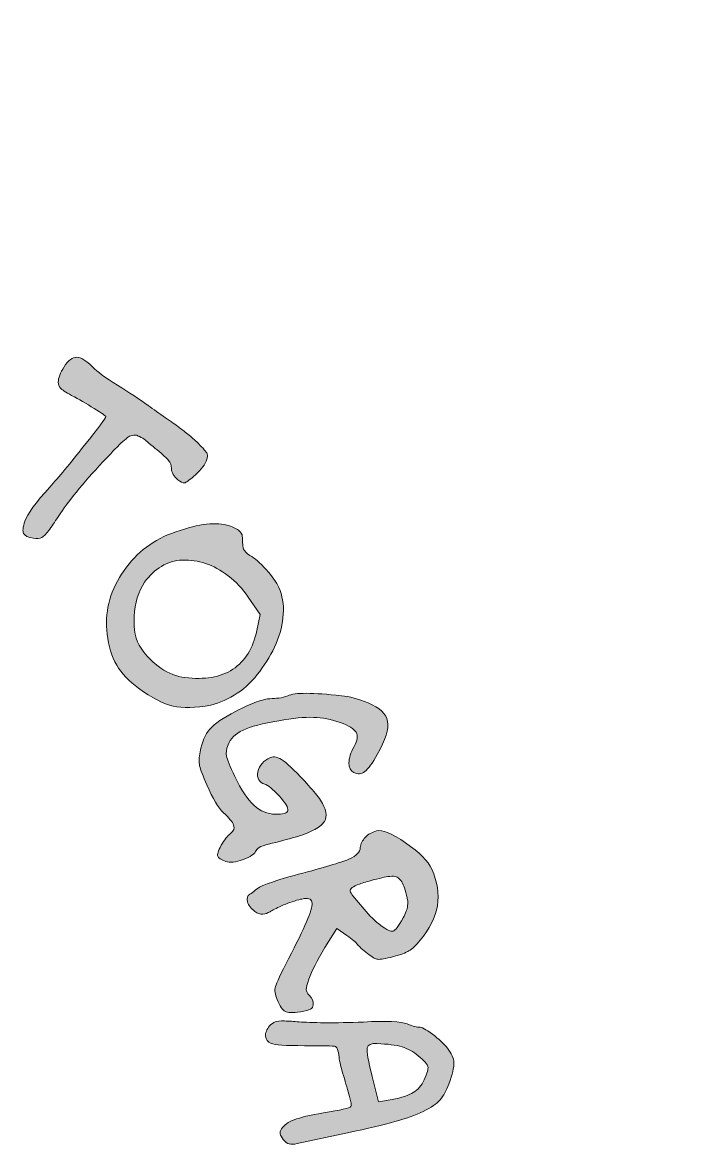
# Model space of a CAD drawing. Header units: inches. Extents: x -377 to 507, y -117 to 625.
# Drawn here: x -289.17 to -274.7, y 468.89 to 492.8 of the extents above; entities that cross this region are included whole.
import ezdxf

# ---------------------------------------------------------------- set-up
doc = ezdxf.new("R2010")
doc.units = ezdxf.units.IN
doc.header["$MEASUREMENT"] = 0
doc.layers.add('CUT', color=7, linetype='Continuous')
doc.layers.add('ENGRAVE', color=7, linetype='Continuous')

# ---------------------------------------------------------------- blocks, each defined once
blk = doc.blocks.new('block 265')
at = {"layer": 'ENGRAVE'}
h = blk.add_hatch(color=7, dxfattribs=at)
h.dxf.hatch_style = 2
edge = h.paths.add_edge_path()
edge.add_spline(control_points=[(-286.494, 484.642), (-286.375, 484.557), (-286.252, 484.47), (-286.126, 484.381), (-285.999, 484.291), (-285.906, 484.226), (-285.846, 484.183), (-285.787, 484.141), (-285.721, 484.09), (-285.648, 484.031), (-285.575, 483.972), (-285.502, 483.908), (-285.428, 483.839), (-285.317, 483.727), (-285.254, 483.652), (-285.236, 483.613), (-285.218, 483.574), (-285.226, 483.52), (-285.26, 483.451), (-285.306, 483.347), (-285.396, 483.237), (-285.532, 483.121), (-285.625, 483.041), (-285.688, 482.998), (-285.721, 482.992), (-285.754, 482.986), (-285.801, 483.008), (-285.86, 483.056), (-285.946, 483.126), (-285.992, 483.209), (-285.997, 483.304), (-285.997, 483.364), (-286.016, 483.419), (-286.057, 483.469), (-286.096, 483.518), (-286.179, 483.594), (-286.304, 483.697), (-286.325, 483.713), (-286.353, 483.735), (-286.389, 483.765), (-286.457, 483.823), (-286.504, 483.864), (-286.532, 483.888), (-286.559, 483.912), (-286.595, 483.936), (-286.643, 483.96), (-286.691, 483.985), (-286.722, 484), (-286.737, 484.006), (-286.752, 484.012), (-286.783, 484.01), (-286.829, 484), (-286.876, 483.99), (-286.907, 483.978), (-286.924, 483.965), (-286.941, 483.952), (-286.976, 483.92), (-287.032, 483.871), (-287.088, 483.822), (-287.134, 483.779), (-287.17, 483.74), (-287.207, 483.702), (-287.265, 483.639), (-287.347, 483.553), (-287.395, 483.505), (-287.431, 483.467), (-287.455, 483.437), (-287.667, 483.217), (-287.856, 483.003), (-288.022, 482.795), (-288.188, 482.587), (-288.309, 482.425), (-288.383, 482.31), (-288.457, 482.196), (-288.526, 482.094), (-288.589, 482.004), (-288.653, 481.915), (-288.709, 481.857), (-288.757, 481.831), (-288.805, 481.804), (-288.865, 481.797), (-288.937, 481.81), (-289.053, 481.832), (-289.123, 481.866), (-289.147, 481.915), (-289.17, 481.963), (-289.161, 482.049), (-289.118, 482.175), (-289.066, 482.327), (-288.889, 482.57), (-288.587, 482.903), (-288.403, 483.108), (-288.158, 483.402), (-287.853, 483.786), (-287.547, 484.17), (-287.394, 484.376), (-287.394, 484.406), (-287.391, 484.415), (-287.473, 484.472), (-287.642, 484.577), (-287.81, 484.681), (-287.97, 484.775), (-288.122, 484.857), (-288.251, 484.927), (-288.33, 484.977), (-288.361, 485.009), (-288.393, 485.041), (-288.408, 485.084), (-288.408, 485.137), (-288.407, 485.227), (-288.366, 485.336), (-288.284, 485.464), (-288.193, 485.601), (-288.103, 485.669), (-288.013, 485.669), (-287.923, 485.668), (-287.811, 485.599), (-287.678, 485.464), (-287.577, 485.361), (-287.4, 485.232), (-287.149, 485.076), (-286.897, 484.92), (-286.679, 484.775), (-286.494, 484.642)], knot_values=[0, 0, 0, 0, 1, 1, 1, 2, 2, 2, 3, 3, 3, 4, 4, 4, 5, 5, 5, 6, 6, 6, 7, 7, 7, 8, 8, 8, 9, 9, 9, 10, 10, 10, 11, 11, 11, 12, 12, 12, 13, 13, 13, 14, 14, 14, 15, 15, 15, 16, 16, 16, 17, 17, 17, 18, 18, 18, 19, 19, 19, 20, 20, 20, 21, 21, 21, 22, 22, 22, 23, 23, 23, 24, 24, 24, 25, 25, 25, 26, 26, 26, 27, 27, 27, 28, 28, 28, 29, 29, 29, 30, 30, 30, 31, 31, 31, 32, 32, 32, 33, 33, 33, 34, 34, 34, 35, 35, 35, 36, 36, 36, 37, 37, 37, 38, 38, 38, 39, 39, 39, 40, 40, 40, 41, 41, 41, 41], degree=3, periodic=1)
h = blk.add_hatch(color=7, dxfattribs=at)
h.dxf.hatch_style = 2
edge = h.paths.add_edge_path()
edge.add_spline(control_points=[(-284.324, 481.447), (-284.225, 481.391), (-284.11, 481.29), (-283.978, 481.144), (-283.847, 480.998), (-283.756, 480.87), (-283.707, 480.76), (-283.633, 480.596), (-283.601, 480.408), (-283.614, 480.195), (-283.626, 479.983), (-283.677, 479.774), (-283.766, 479.568), (-283.855, 479.363), (-283.97, 479.165), (-284.113, 478.975), (-284.255, 478.784), (-284.415, 478.629), (-284.595, 478.508), (-284.773, 478.388), (-284.962, 478.304), (-285.16, 478.257), (-285.486, 478.196), (-285.753, 478.188), (-285.961, 478.235), (-286.168, 478.281), (-286.414, 478.408), (-286.696, 478.616), (-286.902, 478.763), (-287.058, 478.927), (-287.163, 479.109), (-287.268, 479.291), (-287.336, 479.512), (-287.367, 479.771), (-287.422, 480.215), (-287.318, 480.641), (-287.057, 481.049), (-286.796, 481.457), (-286.442, 481.745), (-285.994, 481.915), (-285.484, 482.105), (-285.093, 482.164), (-284.82, 482.093), (-284.708, 482.062), (-284.624, 482.025), (-284.57, 481.982), (-284.515, 481.94), (-284.488, 481.897), (-284.487, 481.854), (-284.486, 481.812), (-284.484, 481.765), (-284.482, 481.716), (-284.479, 481.667), (-284.472, 481.621), (-284.458, 481.579), (-284.445, 481.537), (-284.401, 481.493), (-284.324, 481.447)], knot_values=[0, 0, 0, 0, 1, 1, 1, 2, 2, 2, 3, 3, 3, 4, 4, 4, 5, 5, 5, 6, 6, 6, 7, 7, 7, 8, 8, 8, 9, 9, 9, 10, 10, 10, 11, 11, 11, 12, 12, 12, 13, 13, 13, 14, 14, 14, 15, 15, 15, 16, 16, 16, 17, 17, 17, 18, 18, 18, 19, 19, 19, 19], degree=3, periodic=1)
edge = h.paths.add_edge_path()
edge.add_spline(control_points=[(-284.179, 479.845), (-284.179, 479.845), (-284.108, 480.184), (-284.108, 480.184), (-284.108, 480.184), (-284.36, 480.558), (-284.36, 480.558), (-284.484, 480.734), (-284.626, 480.885), (-284.786, 481.009), (-284.947, 481.134), (-285.107, 481.222), (-285.268, 481.274), (-285.428, 481.327), (-285.592, 481.351), (-285.76, 481.345), (-285.927, 481.34), (-286.077, 481.296), (-286.211, 481.213), (-286.344, 481.131), (-286.463, 481.019), (-286.567, 480.878), (-286.701, 480.675), (-286.776, 480.432), (-286.791, 480.148), (-286.806, 479.865), (-286.758, 479.639), (-286.644, 479.47), (-286.53, 479.302), (-286.389, 479.16), (-286.219, 479.044), (-286.05, 478.929), (-285.88, 478.862), (-285.709, 478.844), (-285.29, 478.79), (-284.949, 478.849), (-284.687, 479.02), (-284.425, 479.192), (-284.255, 479.467), (-284.179, 479.845)], knot_values=[0, 0, 0, 0, 1, 1, 1, 2, 2, 2, 3, 3, 3, 4, 4, 4, 5, 5, 5, 6, 6, 6, 7, 7, 7, 8, 8, 8, 9, 9, 9, 10, 10, 10, 11, 11, 11, 12, 12, 12, 13, 13, 13, 13], degree=3, periodic=1)
h = blk.add_hatch(color=7, dxfattribs=at)
h.dxf.hatch_style = 2
edge = h.paths.add_edge_path()
edge.add_spline(control_points=[(-281.809, 478.305), (-281.558, 478.2), (-281.418, 478.068), (-281.391, 477.909), (-281.363, 477.749), (-281.437, 477.514), (-281.613, 477.203), (-281.715, 477.018), (-281.803, 476.897), (-281.875, 476.841), (-281.947, 476.786), (-282.026, 476.778), (-282.109, 476.82), (-282.18, 476.853), (-282.215, 476.921), (-282.215, 477.023), (-282.214, 477.125), (-282.178, 477.241), (-282.106, 477.371), (-282.035, 477.501), (-282.02, 477.602), (-282.063, 477.676), (-282.105, 477.75), (-282.217, 477.82), (-282.401, 477.886), (-282.593, 477.953), (-282.783, 477.989), (-282.972, 477.995), (-283.16, 478.001), (-283.407, 477.977), (-283.712, 477.923), (-284.054, 477.867), (-284.307, 477.8), (-284.471, 477.722), (-284.635, 477.643), (-284.742, 477.539), (-284.791, 477.41), (-284.827, 477.315), (-284.838, 477.234), (-284.823, 477.166), (-284.809, 477.098), (-284.751, 476.955), (-284.648, 476.737), (-284.51, 476.451), (-284.374, 476.245), (-284.238, 476.12), (-284.104, 475.995), (-283.95, 475.932), (-283.777, 475.931), (-283.616, 475.924), (-283.53, 475.95), (-283.517, 476.01), (-283.504, 476.069), (-283.565, 476.172), (-283.702, 476.32), (-283.838, 476.468), (-283.941, 476.551), (-284.01, 476.571), (-284.133, 476.608), (-284.181, 476.696), (-284.153, 476.834), (-284.124, 476.972), (-284.036, 477.074), (-283.889, 477.14), (-283.816, 477.173), (-283.723, 477.148), (-283.608, 477.065), (-283.494, 476.982), (-283.318, 476.808), (-283.078, 476.544), (-282.968, 476.422), (-282.882, 476.317), (-282.821, 476.228), (-282.761, 476.139), (-282.723, 476.055), (-282.708, 475.976), (-282.694, 475.897), (-282.704, 475.829), (-282.739, 475.774), (-282.775, 475.719), (-282.841, 475.663), (-282.939, 475.608), (-283.038, 475.552), (-283.159, 475.502), (-283.304, 475.458), (-283.448, 475.414), (-283.632, 475.365), (-283.854, 475.311), (-284.057, 475.267), (-284.169, 475.216), (-284.19, 475.16), (-284.217, 475.088), (-284.311, 475.022), (-284.471, 474.964), (-284.631, 474.907), (-284.752, 474.893), (-284.836, 474.926), (-284.937, 474.964), (-284.995, 475), (-285.011, 475.035), (-285.026, 475.07), (-285.001, 475.147), (-284.934, 475.268), (-284.868, 475.388), (-284.801, 475.473), (-284.735, 475.521), (-284.67, 475.573), (-284.649, 475.633), (-284.672, 475.699), (-284.695, 475.765), (-284.766, 475.853), (-284.885, 475.962), (-284.996, 476.065), (-285.115, 476.262), (-285.241, 476.554), (-285.328, 476.747), (-285.379, 476.882), (-285.396, 476.961), (-285.413, 477.039), (-285.409, 477.139), (-285.385, 477.262), (-285.348, 477.469), (-285.279, 477.63), (-285.178, 477.745), (-285.076, 477.86), (-284.894, 477.986), (-284.63, 478.123), (-284.462, 478.213), (-284.313, 478.279), (-284.185, 478.324), (-284.056, 478.367), (-283.961, 478.391), (-283.899, 478.393), (-283.837, 478.395), (-283.773, 478.4), (-283.706, 478.406), (-283.64, 478.413), (-283.578, 478.429), (-283.52, 478.455), (-283.366, 478.525), (-282.984, 478.524), (-282.377, 478.454), (-282.203, 478.439), (-282.014, 478.39), (-281.809, 478.305)], knot_values=[0, 0, 0, 0, 1, 1, 1, 2, 2, 2, 3, 3, 3, 4, 4, 4, 5, 5, 5, 6, 6, 6, 7, 7, 7, 8, 8, 8, 9, 9, 9, 10, 10, 10, 11, 11, 11, 12, 12, 12, 13, 13, 13, 14, 14, 14, 15, 15, 15, 16, 16, 16, 17, 17, 17, 18, 18, 18, 19, 19, 19, 20, 20, 20, 21, 21, 21, 22, 22, 22, 23, 23, 23, 24, 24, 24, 25, 25, 25, 26, 26, 26, 27, 27, 27, 28, 28, 28, 29, 29, 29, 30, 30, 30, 31, 31, 31, 32, 32, 32, 33, 33, 33, 34, 34, 34, 35, 35, 35, 36, 36, 36, 37, 37, 37, 38, 38, 38, 39, 39, 39, 40, 40, 40, 41, 41, 41, 42, 42, 42, 43, 43, 43, 44, 44, 44, 45, 45, 45, 46, 46, 46, 47, 47, 47, 48, 48, 48, 48], degree=3, periodic=1)
h = blk.add_hatch(color=7, dxfattribs=at)
h.dxf.hatch_style = 2
edge = h.paths.add_edge_path()
edge.add_spline(control_points=[(-280.452, 474.763), (-280.209, 474.227), (-280.291, 473.721), (-280.698, 473.245), (-280.791, 473.133), (-280.871, 473.057), (-280.937, 473.017), (-281.003, 472.978), (-281.114, 472.937), (-281.269, 472.896), (-281.437, 472.851), (-281.547, 472.832), (-281.599, 472.838), (-281.651, 472.844), (-281.724, 472.884), (-281.818, 472.96), (-281.929, 473.045), (-282, 473.109), (-282.031, 473.153), (-282.062, 473.197), (-282.14, 473.262), (-282.263, 473.348), (-282.263, 473.348), (-282.474, 473.495), (-282.474, 473.495), (-282.474, 473.495), (-282.727, 473.087), (-282.727, 473.087), (-282.891, 472.815), (-283.004, 472.592), (-283.067, 472.417), (-283.105, 472.311), (-283.123, 472.237), (-283.123, 472.196), (-283.123, 472.154), (-283.102, 472.113), (-283.061, 472.071), (-282.996, 472.009), (-282.967, 471.943), (-282.974, 471.871), (-282.98, 471.825), (-283, 471.793), (-283.034, 471.773), (-283.068, 471.753), (-283.14, 471.735), (-283.25, 471.718), (-283.415, 471.697), (-283.524, 471.7), (-283.578, 471.73), (-283.631, 471.759), (-283.688, 471.843), (-283.746, 471.981), (-283.792, 472.087), (-283.803, 472.179), (-283.78, 472.257), (-283.757, 472.336), (-283.665, 472.532), (-283.503, 472.847), (-283.161, 473.503), (-282.993, 473.898), (-282.997, 474.033), (-283.002, 474.115), (-283.059, 474.148), (-283.169, 474.132), (-283.199, 474.128), (-283.236, 474.121), (-283.281, 474.109), (-283.411, 474.074), (-283.535, 474.03), (-283.65, 473.978), (-283.765, 473.925), (-283.847, 473.884), (-283.896, 473.853), (-283.944, 473.822), (-283.996, 473.806), (-284.05, 473.802), (-284.104, 473.799), (-284.161, 473.818), (-284.22, 473.859), (-284.302, 473.92), (-284.354, 473.989), (-284.376, 474.064), (-284.398, 474.139), (-284.381, 474.193), (-284.323, 474.225), (-284.29, 474.248), (-284.253, 474.276), (-284.212, 474.311), (-284.17, 474.346), (-284.131, 474.373), (-284.092, 474.392), (-284.053, 474.411), (-283.96, 474.446), (-283.811, 474.497), (-283.662, 474.547), (-283.457, 474.607), (-283.195, 474.677), (-282.676, 474.815), (-282.344, 474.915), (-282.201, 474.977), (-282.058, 475.04), (-281.982, 475.12), (-281.973, 475.219), (-281.964, 475.3), (-281.928, 475.373), (-281.867, 475.437), (-281.805, 475.502), (-281.725, 475.548), (-281.627, 475.574), (-281.508, 475.605), (-281.301, 475.52), (-281.007, 475.318), (-280.712, 475.116), (-280.527, 474.931), (-280.452, 474.763)], knot_values=[0, 0, 0, 0, 1, 1, 1, 2, 2, 2, 3, 3, 3, 4, 4, 4, 5, 5, 5, 6, 6, 6, 7, 7, 7, 8, 8, 8, 9, 9, 9, 10, 10, 10, 11, 11, 11, 12, 12, 12, 13, 13, 13, 14, 14, 14, 15, 15, 15, 16, 16, 16, 17, 17, 17, 18, 18, 18, 19, 19, 19, 20, 20, 20, 21, 21, 21, 22, 22, 22, 23, 23, 23, 24, 24, 24, 25, 25, 25, 26, 26, 26, 27, 27, 27, 28, 28, 28, 29, 29, 29, 30, 30, 30, 31, 31, 31, 32, 32, 32, 33, 33, 33, 34, 34, 34, 35, 35, 35, 36, 36, 36, 37, 37, 37, 38, 38, 38, 38], degree=3, periodic=1)
edge = h.paths.add_edge_path()
edge.add_spline(control_points=[(-281.061, 473.72), (-281.006, 473.827), (-280.975, 473.912), (-280.965, 473.976), (-280.956, 474.039), (-280.963, 474.116), (-280.987, 474.206), (-281.009, 474.288), (-281.028, 474.351), (-281.044, 474.395), (-281.06, 474.439), (-281.082, 474.479), (-281.109, 474.516), (-281.136, 474.552), (-281.163, 474.577), (-281.188, 474.59), (-281.213, 474.603), (-281.252, 474.609), (-281.304, 474.608), (-281.356, 474.607), (-281.411, 474.601), (-281.466, 474.588), (-281.522, 474.575), (-281.599, 474.556), (-281.698, 474.53), (-281.824, 474.496), (-281.921, 474.467), (-281.989, 474.442), (-282.057, 474.418), (-282.11, 474.393), (-282.147, 474.367), (-282.184, 474.342), (-282.198, 474.317), (-282.189, 474.291), (-282.18, 474.264), (-282.161, 474.231), (-282.133, 474.19), (-282.133, 474.19), (-281.893, 473.906), (-281.893, 473.906), (-281.777, 473.766), (-281.657, 473.65), (-281.534, 473.558), (-281.411, 473.466), (-281.325, 473.426), (-281.276, 473.439), (-281.227, 473.453), (-281.156, 473.546), (-281.061, 473.72)], knot_values=[0, 0, 0, 0, 1, 1, 1, 2, 2, 2, 3, 3, 3, 4, 4, 4, 5, 5, 5, 6, 6, 6, 7, 7, 7, 8, 8, 8, 9, 9, 9, 10, 10, 10, 11, 11, 11, 12, 12, 12, 13, 13, 13, 14, 14, 14, 15, 15, 15, 16, 16, 16, 16], degree=3, periodic=1)
h = blk.add_hatch(color=7, dxfattribs=at)
h.dxf.hatch_style = 2
edge = h.paths.add_edge_path()
edge.add_spline(control_points=[(-280.114, 470.943), (-280.029, 470.833), (-279.985, 470.73), (-279.98, 470.635), (-279.976, 470.54), (-280.011, 470.388), (-280.086, 470.179), (-280.138, 470.041), (-280.201, 469.93), (-280.272, 469.845), (-280.343, 469.761), (-280.463, 469.678), (-280.631, 469.597), (-280.798, 469.517), (-281.001, 469.444), (-281.239, 469.379), (-281.476, 469.314), (-281.812, 469.234), (-282.244, 469.139), (-282.244, 469.139), (-283.317, 468.91), (-283.317, 468.91), (-283.392, 468.893), (-283.449, 468.891), (-283.489, 468.903), (-283.529, 468.916), (-283.57, 468.948), (-283.614, 468.998), (-283.654, 469.049), (-283.677, 469.089), (-283.682, 469.118), (-283.688, 469.147), (-283.678, 469.183), (-283.653, 469.224), (-283.598, 469.306), (-283.508, 469.372), (-283.381, 469.42), (-283.254, 469.468), (-283.047, 469.517), (-282.758, 469.567), (-282.394, 469.625), (-282.199, 469.67), (-282.173, 469.703), (-282.158, 469.721), (-282.168, 469.792), (-282.203, 469.916), (-282.238, 470.04), (-282.281, 470.188), (-282.332, 470.359), (-282.384, 470.53), (-282.415, 470.662), (-282.425, 470.754), (-282.442, 470.902), (-282.473, 470.979), (-282.521, 470.986), (-282.547, 470.992), (-282.762, 470.995), (-283.164, 470.997), (-283.567, 470.999), (-283.803, 471.015), (-283.87, 471.046), (-283.945, 471.076), (-283.986, 471.127), (-283.992, 471.198), (-283.998, 471.27), (-283.969, 471.344), (-283.905, 471.419), (-283.867, 471.461), (-283.828, 471.49), (-283.787, 471.506), (-283.746, 471.521), (-283.68, 471.527), (-283.588, 471.525), (-283.496, 471.522), (-283.392, 471.516), (-283.276, 471.506), (-283.16, 471.495), (-282.977, 471.489), (-282.728, 471.487), (-282.478, 471.485), (-282.205, 471.49), (-281.908, 471.502), (-281.417, 471.528), (-281.105, 471.515), (-280.974, 471.463), (-280.842, 471.412), (-280.758, 471.388), (-280.72, 471.393), (-280.67, 471.398), (-280.576, 471.349), (-280.438, 471.245), (-280.301, 471.141), (-280.193, 471.041), (-280.114, 470.943)], knot_values=[0, 0, 0, 0, 1, 1, 1, 2, 2, 2, 3, 3, 3, 4, 4, 4, 5, 5, 5, 6, 6, 6, 7, 7, 7, 8, 8, 8, 9, 9, 9, 10, 10, 10, 11, 11, 11, 12, 12, 12, 13, 13, 13, 14, 14, 14, 15, 15, 15, 16, 16, 16, 17, 17, 17, 18, 18, 18, 19, 19, 19, 20, 20, 20, 21, 21, 21, 22, 22, 22, 23, 23, 23, 24, 24, 24, 25, 25, 25, 26, 26, 26, 27, 27, 27, 28, 28, 28, 29, 29, 29, 30, 30, 30, 31, 31, 31, 31], degree=3, periodic=1)
edge = h.paths.add_edge_path()
edge.add_spline(control_points=[(-280.614, 470.273), (-280.549, 470.413), (-280.521, 470.505), (-280.533, 470.551), (-280.544, 470.597), (-280.614, 470.674), (-280.741, 470.783), (-280.845, 470.87), (-280.959, 470.932), (-281.085, 470.972), (-281.211, 471.011), (-281.389, 471.034), (-281.62, 471.043), (-281.744, 471.05), (-281.813, 471.019), (-281.827, 470.949), (-281.839, 470.875), (-281.805, 470.673), (-281.72, 470.341), (-281.72, 470.341), (-281.583, 469.801), (-281.583, 469.801), (-281.583, 469.801), (-281.295, 469.852), (-281.295, 469.852), (-281.095, 469.887), (-280.944, 469.936), (-280.845, 469.998), (-280.745, 470.061), (-280.668, 470.152), (-280.614, 470.273)], knot_values=[0, 0, 0, 0, 1, 1, 1, 2, 2, 2, 3, 3, 3, 4, 4, 4, 5, 5, 5, 6, 6, 6, 7, 7, 7, 8, 8, 8, 9, 9, 9, 10, 10, 10, 10], degree=3, periodic=1)
at = {"layer": 'ENGRAVE', "lineweight": 0}
for points, knots in [([(-286.494, 484.642), (-286.375, 484.557), (-286.252, 484.47), (-286.126, 484.381), (-285.999, 484.291), (-285.906, 484.226), (-285.846, 484.183), (-285.787, 484.141), (-285.721, 484.09), (-285.648, 484.031), (-285.575, 483.972), (-285.502, 483.908), (-285.428, 483.839), (-285.317, 483.727), (-285.254, 483.652), (-285.236, 483.613), (-285.218, 483.574), (-285.226, 483.52), (-285.26, 483.451), (-285.306, 483.347), (-285.396, 483.237), (-285.532, 483.121), (-285.625, 483.041), (-285.688, 482.998), (-285.721, 482.992), (-285.754, 482.986), (-285.801, 483.008), (-285.86, 483.056), (-285.946, 483.126), (-285.992, 483.209), (-285.997, 483.304), (-285.997, 483.364), (-286.016, 483.419), (-286.057, 483.469), (-286.096, 483.518), (-286.179, 483.594), (-286.304, 483.697), (-286.325, 483.713), (-286.353, 483.735), (-286.389, 483.765), (-286.457, 483.823), (-286.504, 483.864), (-286.532, 483.888), (-286.559, 483.912), (-286.595, 483.936), (-286.643, 483.96), (-286.691, 483.985), (-286.722, 484), (-286.737, 484.006), (-286.752, 484.012), (-286.783, 484.01), (-286.829, 484), (-286.876, 483.99), (-286.907, 483.978), (-286.924, 483.965), (-286.941, 483.952), (-286.976, 483.92), (-287.032, 483.871), (-287.088, 483.822), (-287.134, 483.779), (-287.17, 483.74), (-287.207, 483.702), (-287.265, 483.639), (-287.347, 483.553), (-287.395, 483.505), (-287.431, 483.467), (-287.455, 483.437), (-287.667, 483.217), (-287.856, 483.003), (-288.022, 482.795), (-288.188, 482.587), (-288.309, 482.425), (-288.383, 482.31), (-288.457, 482.196), (-288.526, 482.094), (-288.589, 482.004), (-288.653, 481.915), (-288.709, 481.857), (-288.757, 481.831), (-288.805, 481.804), (-288.865, 481.797), (-288.937, 481.81), (-289.053, 481.832), (-289.123, 481.866), (-289.147, 481.915), (-289.17, 481.963), (-289.161, 482.049), (-289.118, 482.175), (-289.066, 482.327), (-288.889, 482.57), (-288.587, 482.903), (-288.403, 483.108), (-288.158, 483.402), (-287.853, 483.786), (-287.547, 484.17), (-287.394, 484.376), (-287.394, 484.406), (-287.391, 484.415), (-287.473, 484.472), (-287.642, 484.577), (-287.81, 484.681), (-287.97, 484.775), (-288.122, 484.857), (-288.251, 484.927), (-288.33, 484.977), (-288.361, 485.009), (-288.393, 485.041), (-288.408, 485.084), (-288.408, 485.137), (-288.407, 485.227), (-288.366, 485.336), (-288.284, 485.464), (-288.193, 485.601), (-288.103, 485.669), (-288.013, 485.669), (-287.923, 485.668), (-287.811, 485.599), (-287.678, 485.464), (-287.577, 485.361), (-287.4, 485.232), (-287.149, 485.076), (-286.897, 484.92), (-286.679, 484.775), (-286.494, 484.642)], [0, 0, 0, 0, 1, 1, 1, 2, 2, 2, 3, 3, 3, 4, 4, 4, 5, 5, 5, 6, 6, 6, 7, 7, 7, 8, 8, 8, 9, 9, 9, 10, 10, 10, 11, 11, 11, 12, 12, 12, 13, 13, 13, 14, 14, 14, 15, 15, 15, 16, 16, 16, 17, 17, 17, 18, 18, 18, 19, 19, 19, 20, 20, 20, 21, 21, 21, 22, 22, 22, 23, 23, 23, 24, 24, 24, 25, 25, 25, 26, 26, 26, 27, 27, 27, 28, 28, 28, 29, 29, 29, 30, 30, 30, 31, 31, 31, 32, 32, 32, 33, 33, 33, 34, 34, 34, 35, 35, 35, 36, 36, 36, 37, 37, 37, 38, 38, 38, 39, 39, 39, 40, 40, 40, 41, 41, 41, 41]), ([(-284.324, 481.447), (-284.225, 481.391), (-284.11, 481.29), (-283.978, 481.144), (-283.847, 480.998), (-283.756, 480.87), (-283.707, 480.76), (-283.633, 480.596), (-283.601, 480.408), (-283.614, 480.195), (-283.626, 479.983), (-283.677, 479.774), (-283.766, 479.568), (-283.855, 479.363), (-283.97, 479.165), (-284.113, 478.975), (-284.255, 478.784), (-284.415, 478.629), (-284.595, 478.508), (-284.773, 478.388), (-284.962, 478.304), (-285.16, 478.257), (-285.486, 478.196), (-285.753, 478.188), (-285.961, 478.235), (-286.168, 478.281), (-286.414, 478.408), (-286.696, 478.616), (-286.902, 478.763), (-287.058, 478.927), (-287.163, 479.109), (-287.268, 479.291), (-287.336, 479.512), (-287.367, 479.771), (-287.422, 480.215), (-287.318, 480.641), (-287.057, 481.049), (-286.796, 481.457), (-286.442, 481.745), (-285.994, 481.915), (-285.484, 482.105), (-285.093, 482.164), (-284.82, 482.093), (-284.708, 482.062), (-284.624, 482.025), (-284.57, 481.982), (-284.515, 481.94), (-284.488, 481.897), (-284.487, 481.854), (-284.486, 481.812), (-284.484, 481.765), (-284.482, 481.716), (-284.479, 481.667), (-284.472, 481.621), (-284.458, 481.579), (-284.445, 481.537), (-284.401, 481.493), (-284.324, 481.447)], [0, 0, 0, 0, 1, 1, 1, 2, 2, 2, 3, 3, 3, 4, 4, 4, 5, 5, 5, 6, 6, 6, 7, 7, 7, 8, 8, 8, 9, 9, 9, 10, 10, 10, 11, 11, 11, 12, 12, 12, 13, 13, 13, 14, 14, 14, 15, 15, 15, 16, 16, 16, 17, 17, 17, 18, 18, 18, 19, 19, 19, 19]), ([(-284.179, 479.845), (-284.179, 479.845), (-284.108, 480.184), (-284.108, 480.184), (-284.108, 480.184), (-284.36, 480.558), (-284.36, 480.558), (-284.484, 480.734), (-284.626, 480.885), (-284.786, 481.009), (-284.947, 481.134), (-285.107, 481.222), (-285.268, 481.274), (-285.428, 481.327), (-285.592, 481.351), (-285.76, 481.345), (-285.927, 481.34), (-286.077, 481.296), (-286.211, 481.213), (-286.344, 481.131), (-286.463, 481.019), (-286.567, 480.878), (-286.701, 480.675), (-286.776, 480.432), (-286.791, 480.148), (-286.806, 479.865), (-286.758, 479.639), (-286.644, 479.47), (-286.53, 479.302), (-286.389, 479.16), (-286.219, 479.044), (-286.05, 478.929), (-285.88, 478.862), (-285.709, 478.844), (-285.29, 478.79), (-284.949, 478.849), (-284.687, 479.02), (-284.425, 479.192), (-284.255, 479.467), (-284.179, 479.845)], [0, 0, 0, 0, 1, 1, 1, 2, 2, 2, 3, 3, 3, 4, 4, 4, 5, 5, 5, 6, 6, 6, 7, 7, 7, 8, 8, 8, 9, 9, 9, 10, 10, 10, 11, 11, 11, 12, 12, 12, 13, 13, 13, 13]), ([(-281.809, 478.305), (-281.558, 478.2), (-281.418, 478.068), (-281.391, 477.909), (-281.363, 477.749), (-281.437, 477.514), (-281.613, 477.203), (-281.715, 477.018), (-281.803, 476.897), (-281.875, 476.841), (-281.947, 476.786), (-282.026, 476.778), (-282.109, 476.82), (-282.18, 476.853), (-282.215, 476.921), (-282.215, 477.023), (-282.214, 477.125), (-282.178, 477.241), (-282.106, 477.371), (-282.035, 477.501), (-282.02, 477.602), (-282.063, 477.676), (-282.105, 477.75), (-282.217, 477.82), (-282.401, 477.886), (-282.593, 477.953), (-282.783, 477.989), (-282.972, 477.995), (-283.16, 478.001), (-283.407, 477.977), (-283.712, 477.923), (-284.054, 477.867), (-284.307, 477.8), (-284.471, 477.722), (-284.635, 477.643), (-284.742, 477.539), (-284.791, 477.41), (-284.827, 477.315), (-284.838, 477.234), (-284.823, 477.166), (-284.809, 477.098), (-284.751, 476.955), (-284.648, 476.737), (-284.51, 476.451), (-284.374, 476.245), (-284.238, 476.12), (-284.104, 475.995), (-283.95, 475.932), (-283.777, 475.931), (-283.616, 475.924), (-283.53, 475.95), (-283.517, 476.01), (-283.504, 476.069), (-283.565, 476.172), (-283.702, 476.32), (-283.838, 476.468), (-283.941, 476.551), (-284.01, 476.571), (-284.133, 476.608), (-284.181, 476.696), (-284.153, 476.834), (-284.124, 476.972), (-284.036, 477.074), (-283.889, 477.14), (-283.816, 477.173), (-283.723, 477.148), (-283.608, 477.065), (-283.494, 476.982), (-283.318, 476.808), (-283.078, 476.544), (-282.968, 476.422), (-282.882, 476.317), (-282.821, 476.228), (-282.761, 476.139), (-282.723, 476.055), (-282.708, 475.976), (-282.694, 475.897), (-282.704, 475.829), (-282.739, 475.774), (-282.775, 475.719), (-282.841, 475.663), (-282.939, 475.608), (-283.038, 475.552), (-283.159, 475.502), (-283.304, 475.458), (-283.448, 475.414), (-283.632, 475.365), (-283.854, 475.311), (-284.057, 475.267), (-284.169, 475.216), (-284.19, 475.16), (-284.217, 475.088), (-284.311, 475.022), (-284.471, 474.964), (-284.631, 474.907), (-284.752, 474.893), (-284.836, 474.926), (-284.937, 474.964), (-284.995, 475), (-285.011, 475.035), (-285.026, 475.07), (-285.001, 475.147), (-284.934, 475.268), (-284.868, 475.388), (-284.801, 475.473), (-284.735, 475.521), (-284.67, 475.573), (-284.649, 475.633), (-284.672, 475.699), (-284.695, 475.765), (-284.766, 475.853), (-284.885, 475.962), (-284.996, 476.065), (-285.115, 476.262), (-285.241, 476.554), (-285.328, 476.747), (-285.379, 476.882), (-285.396, 476.961), (-285.413, 477.039), (-285.409, 477.139), (-285.385, 477.262), (-285.348, 477.469), (-285.279, 477.63), (-285.178, 477.745), (-285.076, 477.86), (-284.894, 477.986), (-284.63, 478.123), (-284.462, 478.213), (-284.313, 478.279), (-284.185, 478.324), (-284.056, 478.367), (-283.961, 478.391), (-283.899, 478.393), (-283.837, 478.395), (-283.773, 478.4), (-283.706, 478.406), (-283.64, 478.413), (-283.578, 478.429), (-283.52, 478.455), (-283.366, 478.525), (-282.984, 478.524), (-282.377, 478.454), (-282.203, 478.439), (-282.014, 478.39), (-281.809, 478.305)], [0, 0, 0, 0, 1, 1, 1, 2, 2, 2, 3, 3, 3, 4, 4, 4, 5, 5, 5, 6, 6, 6, 7, 7, 7, 8, 8, 8, 9, 9, 9, 10, 10, 10, 11, 11, 11, 12, 12, 12, 13, 13, 13, 14, 14, 14, 15, 15, 15, 16, 16, 16, 17, 17, 17, 18, 18, 18, 19, 19, 19, 20, 20, 20, 21, 21, 21, 22, 22, 22, 23, 23, 23, 24, 24, 24, 25, 25, 25, 26, 26, 26, 27, 27, 27, 28, 28, 28, 29, 29, 29, 30, 30, 30, 31, 31, 31, 32, 32, 32, 33, 33, 33, 34, 34, 34, 35, 35, 35, 36, 36, 36, 37, 37, 37, 38, 38, 38, 39, 39, 39, 40, 40, 40, 41, 41, 41, 42, 42, 42, 43, 43, 43, 44, 44, 44, 45, 45, 45, 46, 46, 46, 47, 47, 47, 48, 48, 48, 48]), ([(-280.452, 474.763), (-280.209, 474.227), (-280.291, 473.721), (-280.698, 473.245), (-280.791, 473.133), (-280.871, 473.057), (-280.937, 473.017), (-281.003, 472.978), (-281.114, 472.937), (-281.269, 472.896), (-281.437, 472.851), (-281.547, 472.832), (-281.599, 472.838), (-281.651, 472.844), (-281.724, 472.884), (-281.818, 472.96), (-281.929, 473.045), (-282, 473.109), (-282.031, 473.153), (-282.062, 473.197), (-282.14, 473.262), (-282.263, 473.348), (-282.263, 473.348), (-282.474, 473.495), (-282.474, 473.495), (-282.474, 473.495), (-282.727, 473.087), (-282.727, 473.087), (-282.891, 472.815), (-283.004, 472.592), (-283.067, 472.417), (-283.105, 472.311), (-283.123, 472.237), (-283.123, 472.196), (-283.123, 472.154), (-283.102, 472.113), (-283.061, 472.071), (-282.996, 472.009), (-282.967, 471.943), (-282.974, 471.871), (-282.98, 471.825), (-283, 471.793), (-283.034, 471.773), (-283.068, 471.753), (-283.14, 471.735), (-283.25, 471.718), (-283.415, 471.697), (-283.524, 471.7), (-283.578, 471.73), (-283.631, 471.759), (-283.688, 471.843), (-283.746, 471.981), (-283.792, 472.087), (-283.803, 472.179), (-283.78, 472.257), (-283.757, 472.336), (-283.665, 472.532), (-283.503, 472.847), (-283.161, 473.503), (-282.993, 473.898), (-282.997, 474.033), (-283.002, 474.115), (-283.059, 474.148), (-283.169, 474.132), (-283.199, 474.128), (-283.236, 474.121), (-283.281, 474.109), (-283.411, 474.074), (-283.535, 474.03), (-283.65, 473.978), (-283.765, 473.925), (-283.847, 473.884), (-283.896, 473.853), (-283.944, 473.822), (-283.996, 473.806), (-284.05, 473.802), (-284.104, 473.799), (-284.161, 473.818), (-284.22, 473.859), (-284.302, 473.92), (-284.354, 473.989), (-284.376, 474.064), (-284.398, 474.139), (-284.381, 474.193), (-284.323, 474.225), (-284.29, 474.248), (-284.253, 474.276), (-284.212, 474.311), (-284.17, 474.346), (-284.131, 474.373), (-284.092, 474.392), (-284.053, 474.411), (-283.96, 474.446), (-283.811, 474.497), (-283.662, 474.547), (-283.457, 474.607), (-283.195, 474.677), (-282.676, 474.815), (-282.344, 474.915), (-282.201, 474.977), (-282.058, 475.04), (-281.982, 475.12), (-281.973, 475.219), (-281.964, 475.3), (-281.928, 475.373), (-281.867, 475.437), (-281.805, 475.502), (-281.725, 475.548), (-281.627, 475.574), (-281.508, 475.605), (-281.301, 475.52), (-281.007, 475.318), (-280.712, 475.116), (-280.527, 474.931), (-280.452, 474.763)], [0, 0, 0, 0, 1, 1, 1, 2, 2, 2, 3, 3, 3, 4, 4, 4, 5, 5, 5, 6, 6, 6, 7, 7, 7, 8, 8, 8, 9, 9, 9, 10, 10, 10, 11, 11, 11, 12, 12, 12, 13, 13, 13, 14, 14, 14, 15, 15, 15, 16, 16, 16, 17, 17, 17, 18, 18, 18, 19, 19, 19, 20, 20, 20, 21, 21, 21, 22, 22, 22, 23, 23, 23, 24, 24, 24, 25, 25, 25, 26, 26, 26, 27, 27, 27, 28, 28, 28, 29, 29, 29, 30, 30, 30, 31, 31, 31, 32, 32, 32, 33, 33, 33, 34, 34, 34, 35, 35, 35, 36, 36, 36, 37, 37, 37, 38, 38, 38, 38]), ([(-281.061, 473.72), (-281.006, 473.827), (-280.975, 473.912), (-280.965, 473.976), (-280.956, 474.039), (-280.963, 474.116), (-280.987, 474.206), (-281.009, 474.288), (-281.028, 474.351), (-281.044, 474.395), (-281.06, 474.439), (-281.082, 474.479), (-281.109, 474.516), (-281.136, 474.552), (-281.163, 474.577), (-281.188, 474.59), (-281.213, 474.603), (-281.252, 474.609), (-281.304, 474.608), (-281.356, 474.607), (-281.411, 474.601), (-281.466, 474.588), (-281.522, 474.575), (-281.599, 474.556), (-281.698, 474.53), (-281.824, 474.496), (-281.921, 474.467), (-281.989, 474.442), (-282.057, 474.418), (-282.11, 474.393), (-282.147, 474.367), (-282.184, 474.342), (-282.198, 474.317), (-282.189, 474.291), (-282.18, 474.264), (-282.161, 474.231), (-282.133, 474.19), (-282.133, 474.19), (-281.893, 473.906), (-281.893, 473.906), (-281.777, 473.766), (-281.657, 473.65), (-281.534, 473.558), (-281.411, 473.466), (-281.325, 473.426), (-281.276, 473.439), (-281.227, 473.453), (-281.156, 473.546), (-281.061, 473.72)], [0, 0, 0, 0, 1, 1, 1, 2, 2, 2, 3, 3, 3, 4, 4, 4, 5, 5, 5, 6, 6, 6, 7, 7, 7, 8, 8, 8, 9, 9, 9, 10, 10, 10, 11, 11, 11, 12, 12, 12, 13, 13, 13, 14, 14, 14, 15, 15, 15, 16, 16, 16, 16]), ([(-280.114, 470.943), (-280.029, 470.833), (-279.985, 470.73), (-279.98, 470.635), (-279.976, 470.54), (-280.011, 470.388), (-280.086, 470.179), (-280.138, 470.041), (-280.201, 469.93), (-280.272, 469.845), (-280.343, 469.761), (-280.463, 469.678), (-280.631, 469.597), (-280.798, 469.517), (-281.001, 469.444), (-281.239, 469.379), (-281.476, 469.314), (-281.812, 469.234), (-282.244, 469.139), (-282.244, 469.139), (-283.317, 468.91), (-283.317, 468.91), (-283.392, 468.893), (-283.449, 468.891), (-283.489, 468.903), (-283.529, 468.916), (-283.57, 468.948), (-283.614, 468.998), (-283.654, 469.049), (-283.677, 469.089), (-283.682, 469.118), (-283.688, 469.147), (-283.678, 469.183), (-283.653, 469.224), (-283.598, 469.306), (-283.508, 469.372), (-283.381, 469.42), (-283.254, 469.468), (-283.047, 469.517), (-282.758, 469.567), (-282.394, 469.625), (-282.199, 469.67), (-282.173, 469.703), (-282.158, 469.721), (-282.168, 469.792), (-282.203, 469.916), (-282.238, 470.04), (-282.281, 470.188), (-282.332, 470.359), (-282.384, 470.53), (-282.415, 470.662), (-282.425, 470.754), (-282.442, 470.902), (-282.473, 470.979), (-282.521, 470.986), (-282.547, 470.992), (-282.762, 470.995), (-283.164, 470.997), (-283.567, 470.999), (-283.803, 471.015), (-283.87, 471.046), (-283.945, 471.076), (-283.986, 471.127), (-283.992, 471.198), (-283.998, 471.27), (-283.969, 471.344), (-283.905, 471.419), (-283.867, 471.461), (-283.828, 471.49), (-283.787, 471.506), (-283.746, 471.521), (-283.68, 471.527), (-283.588, 471.525), (-283.496, 471.522), (-283.392, 471.516), (-283.276, 471.506), (-283.16, 471.495), (-282.977, 471.489), (-282.728, 471.487), (-282.478, 471.485), (-282.205, 471.49), (-281.908, 471.502), (-281.417, 471.528), (-281.105, 471.515), (-280.974, 471.463), (-280.842, 471.412), (-280.758, 471.388), (-280.72, 471.393), (-280.67, 471.398), (-280.576, 471.349), (-280.438, 471.245), (-280.301, 471.141), (-280.193, 471.041), (-280.114, 470.943)], [0, 0, 0, 0, 1, 1, 1, 2, 2, 2, 3, 3, 3, 4, 4, 4, 5, 5, 5, 6, 6, 6, 7, 7, 7, 8, 8, 8, 9, 9, 9, 10, 10, 10, 11, 11, 11, 12, 12, 12, 13, 13, 13, 14, 14, 14, 15, 15, 15, 16, 16, 16, 17, 17, 17, 18, 18, 18, 19, 19, 19, 20, 20, 20, 21, 21, 21, 22, 22, 22, 23, 23, 23, 24, 24, 24, 25, 25, 25, 26, 26, 26, 27, 27, 27, 28, 28, 28, 29, 29, 29, 30, 30, 30, 31, 31, 31, 31]), ([(-280.614, 470.273), (-280.549, 470.413), (-280.521, 470.505), (-280.533, 470.551), (-280.544, 470.597), (-280.614, 470.674), (-280.741, 470.783), (-280.845, 470.87), (-280.959, 470.932), (-281.085, 470.972), (-281.211, 471.011), (-281.389, 471.034), (-281.62, 471.043), (-281.744, 471.05), (-281.813, 471.019), (-281.827, 470.949), (-281.839, 470.875), (-281.805, 470.673), (-281.72, 470.341), (-281.72, 470.341), (-281.583, 469.801), (-281.583, 469.801), (-281.583, 469.801), (-281.295, 469.852), (-281.295, 469.852), (-281.095, 469.887), (-280.944, 469.936), (-280.845, 469.998), (-280.745, 470.061), (-280.668, 470.152), (-280.614, 470.273)], [0, 0, 0, 0, 1, 1, 1, 2, 2, 2, 3, 3, 3, 4, 4, 4, 5, 5, 5, 6, 6, 6, 7, 7, 7, 8, 8, 8, 9, 9, 9, 10, 10, 10, 10])]:
    blk.add_open_spline(points, degree=3, knots=knots, dxfattribs=at)

msp = doc.modelspace()

# ---------------------------------------------------------------- linework, layer by layer
at = {"layer": 'CUT', "color": 7, "lineweight": 9}
msp.add_open_spline([(-191.189, 517.61), (-191.205, 517.61), (-191.221, 517.608), (-191.237, 517.607), (-192.281, 540.704), (-211.335, 559.11), (-234.689, 559.11), (-258.044, 559.11), (-277.098, 540.704), (-278.142, 517.607), (-278.158, 517.608), (-278.174, 517.61), (-278.19, 517.61), (-279.294, 517.61), (-280.19, 516.714), (-280.19, 515.61), (-280.19, 514.505), (-279.294, 513.61), (-278.19, 513.61), (-278.174, 513.61), (-278.158, 513.612), (-278.142, 513.612), (-277.098, 490.515), (-258.044, 472.109), (-234.689, 472.109), (-211.335, 472.109), (-192.281, 490.515), (-191.237, 513.612), (-191.221, 513.612), (-191.205, 513.61), (-191.189, 513.61), (-190.085, 513.61), (-189.189, 514.505), (-189.189, 515.61), (-189.189, 516.714), (-190.085, 517.61), (-191.189, 517.61)], degree=3, knots=[0, 0, 0, 0, 1, 1, 1, 2, 2, 2, 3, 3, 3, 4, 4, 4, 5, 5, 5, 6, 6, 6, 7, 7, 7, 8, 8, 8, 9, 9, 9, 10, 10, 10, 11, 11, 11, 12, 12, 12, 12], dxfattribs=at)

# ---------------------------------------------------------------- block references
at = {"layer": 'ENGRAVE'}
msp.add_blockref('block 265', (0, 0), dxfattribs=at)

doc.saveas('drawing.dxf')
